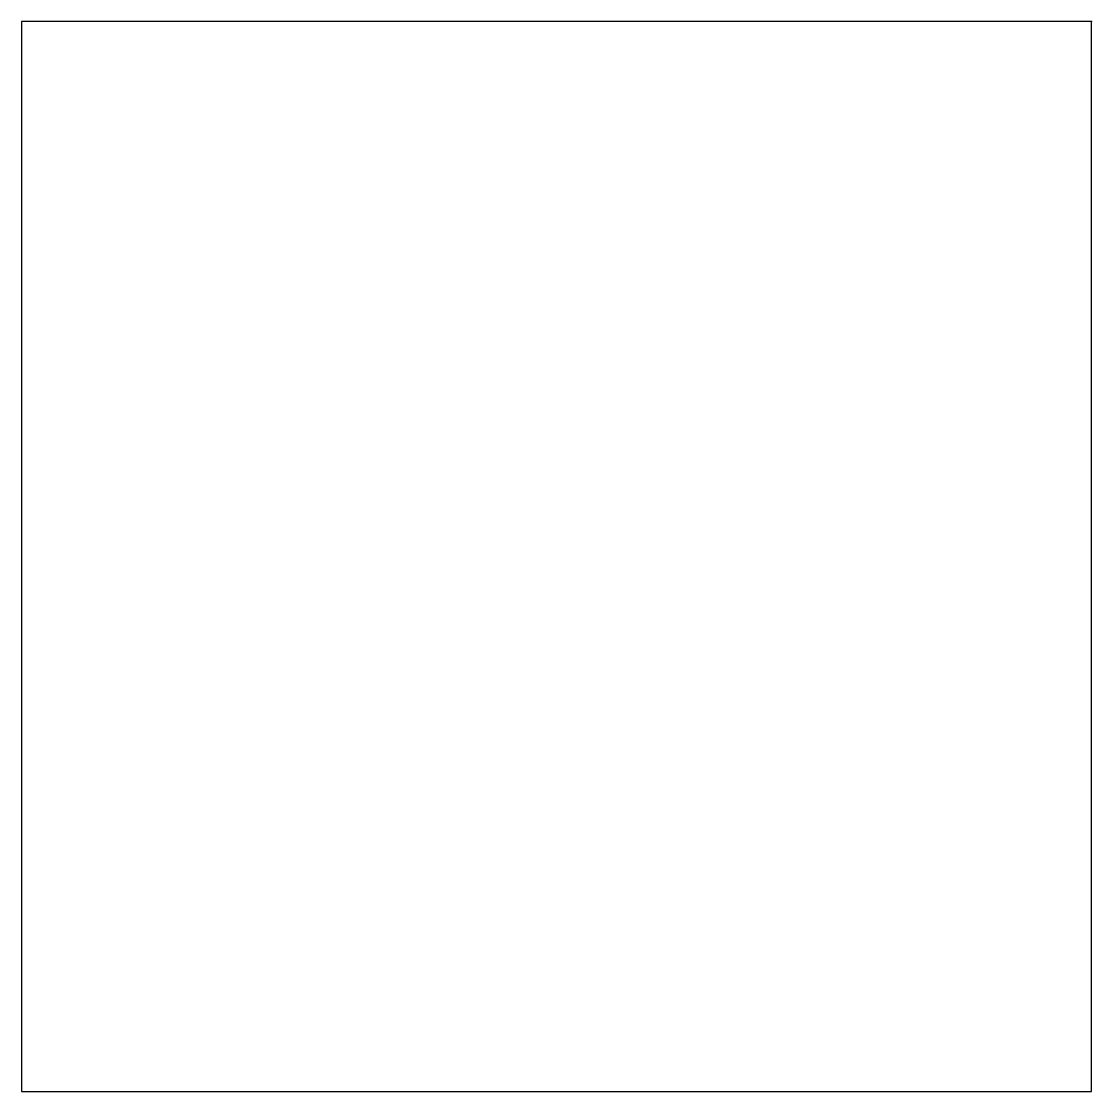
# Model space of a CAD drawing. Header units: millimetres. Extents: x -13.2 to 0, y -13.2 to 0.
import ezdxf

# ---------------------------------------------------------------- set-up
doc = ezdxf.new("R2010")
doc.units = ezdxf.units.MM
doc.layers.get('0').update_dxf_attribs({"linetype": 'CONTINUOUS'})

msp = doc.modelspace()

# ---------------------------------------------------------------- linework, layer by layer
msp.add_lwpolyline([(0, 0), (-13.2, 0), (-13.2, -13.2), (0, -13.2)], close=True)
msp.add_point((0, 0))

doc.saveas('drawing.dxf')
